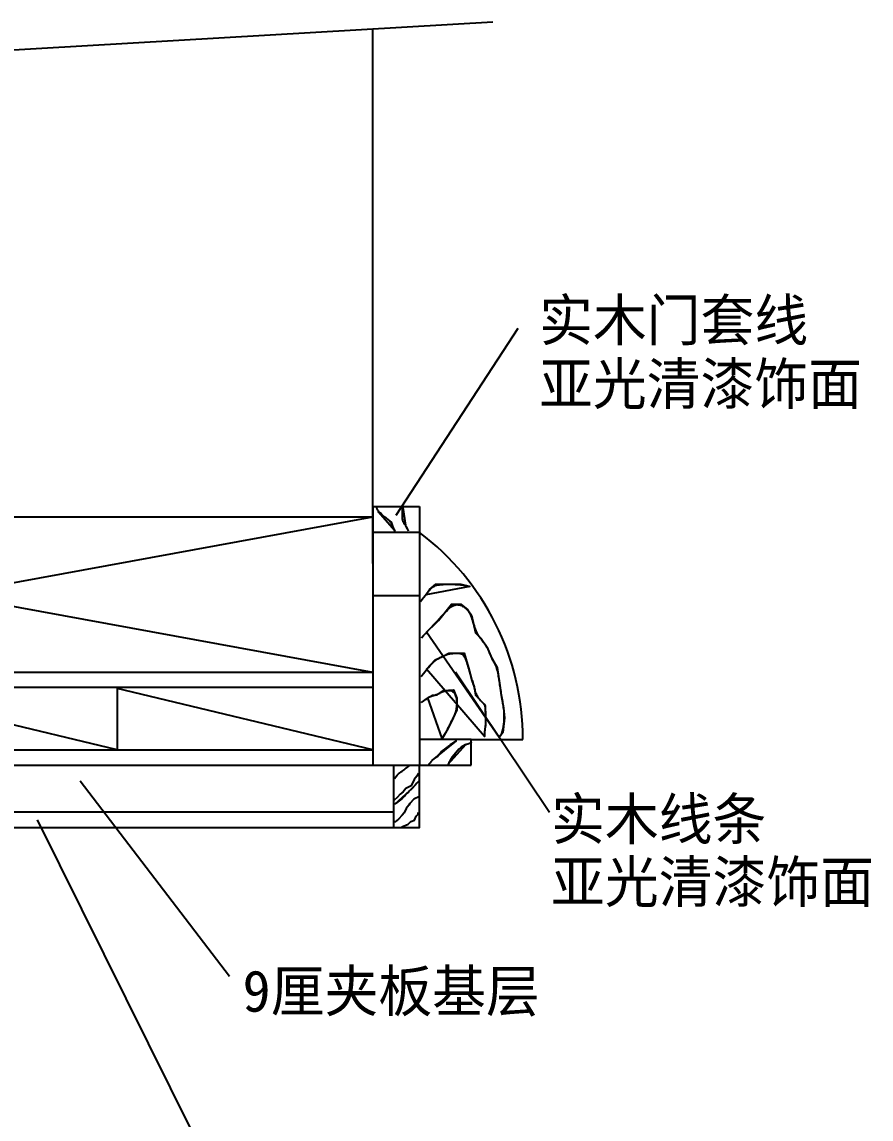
# Model space of a CAD drawing. Header units: metres. Extents: x 120 to 3570, y 126 to 4745.
# Drawn here: x 2749 to 3570, y 3495 to 4555 of the extents above; entities that cross this region are included whole.
import ezdxf

# ---------------------------------------------------------------- set-up
doc = ezdxf.new("R2010")
doc.units = ezdxf.units.M
for name, color, linetype in [('2', 2, 'Continuous'), ('4', 4, 'Continuous'), ('7', 7, 'Continuous'), ('BH', 3, 'Continuous'), ('TEXT', 3, 'Continuous')]:
    doc.layers.add(name, color=color, linetype=linetype)
doc.dimstyles.get("Standard").update_dxf_attribs({"dimtxt": 2.5, "dimasz": 2.5, "dimexe": 1.25, "dimexo": 0.625, "dimtad": 1, "dimcen": 2.5, "dimazin": 3, "dimtfac": 1, "dimtmove": 0, "dimatfit": 3})

msp = doc.modelspace()

# ---------------------------------------------------------------- hatches: boundary and pattern name
at = {"layer": 'BH'}
h = msp.add_hatch(dxfattribs=at)
h.set_pattern_fill('AR-CONC', scale=30)
h.paths.add_polyline_path([(2268.22, 4500.87), (2268.22, 4077.15), (3088.22, 4077.15), (3088.22, 4548.55)])
h = msp.add_hatch(dxfattribs=at)
h.set_pattern_fill('ANSI31', scale=450)
h.paths.add_polyline_path([(3088.22, 4077.15), (3088.22, 4548.55), (2268.22, 4500.87), (2268.22, 4077.15)])
h = msp.add_hatch(dxfattribs=at)
h.set_pattern_fill('DOLMIT', scale=70)
h.paths.add_polyline_path([(3088.22, 3837.15), (3133.22, 3837.15), (3133.22, 4062.15), (3088.22, 4062.15), (3088.22, 4032.15)])
h = msp.add_hatch(dxfattribs=at)
h.set_pattern_fill('DOLMIT', scale=70)
h.paths.add_polyline_path([(2543.22, 3837.15), (2543.22, 3792.15), (3108.22, 3792.15), (3108.22, 3837.15)])

# ---------------------------------------------------------------- linework, layer by layer
at = {"layer": '2'}
for p, q in [((3088.22, 4032.15), (3088.22, 4548.55)), ((2268.22, 4077.15), (3088.22, 4077.15))]:
    msp.add_line(p, q, dxfattribs=at)
at = {"layer": '4'}
for p, q in [((3088.22, 4087.15), (3088.22, 3837.15)), ((3088.22, 4087.15), (3133.22, 4087.15)), ((3133.22, 4087.15), (3133.22, 3837.15)), ((3133.22, 4062.15), (3088.22, 4062.15)), ((3183.22, 3862.15), (3133.22, 3862.15)), ((3183.22, 3862.15), (3233.22, 3862.15)), ((3183.22, 3837.15), (3183.22, 3862.15)), ((3133.22, 3837.15), (3183.22, 3837.15)), ((2518.22, 3777.15), (3133.22, 3777.15))]:
    msp.add_line(p, q, dxfattribs=at)
msp.add_lwpolyline([(3108.22, 3837.15), (3108.22, 3777.15), (3133.22, 3777.15), (3133.22, 3837.15)], dxfattribs=at)
msp.add_arc((2983.22, 3862.15), 250, 360, 53.13, dxfattribs=at)
at = {"layer": '7'}
for p, q in [((3133.22, 4062.15), (3133.22, 3837.15)), ((2268.22, 3927.15), (3088.22, 3927.15)), ((2268.22, 3837.15), (3133.22, 3837.15)), ((2543.22, 3792.15), (3108.22, 3792.15))]:
    msp.add_line(p, q, dxfattribs=at)
at = {"layer": 'BH'}
for p, q in [((2112.67, 4491.83), (3204.27, 4555.29)), ((2268.22, 4077.15), (3088.22, 3927.15)), ((2268.22, 3927.15), (3088.22, 4077.15)), ((3088.22, 3912.15), (2268.22, 3912.15)), ((2268.22, 3852.15), (3088.22, 3852.15))]:
    msp.add_line(p, q, dxfattribs=at)
for points in [[(3091.64, 4086.09), (3091.64, 4086.09), (3092.21, 4084.76), (3092.75, 4083.71), (3093.25, 4082.89), (3093.72, 4082.26), (3094.15, 4081.79), (3094.55, 4081.42), (3094.92, 4081.13), (3095.25, 4080.87), (3095.56, 4080.61), (3095.84, 4080.34), (3096.11, 4080.06), (3096.37, 4079.78), (3096.63, 4079.5), (3096.9, 4079.22), (3097.18, 4078.94), (3097.48, 4078.67), (3097.82, 4078.4), (3098.18, 4078.14), (3098.55, 4077.88), (3098.94, 4077.63), (3099.33, 4077.38), (3099.71, 4077.13), (3100.08, 4076.88), (3100.44, 4076.63), (3100.77, 4076.39), (3101.09, 4076.14), (3101.39, 4075.89), (3101.68, 4075.63), (3101.97, 4075.37), (3102.26, 4075.1), (3102.56, 4074.82), (3102.87, 4074.53), (3103.2, 4074.23), (3103.54, 4073.9), (3103.9, 4073.55), (3104.27, 4073.15), (3104.64, 4072.71), (3105.02, 4072.2), (3105.41, 4071.63), (3105.79, 4070.99), (3106.17, 4070.25), (3106.56, 4069.45), (3106.95, 4068.58), (3107.37, 4067.65), (3107.81, 4066.68), (3108.29, 4065.68), (3108.8, 4064.66), (3109.37, 4063.63), (3093.22, 4082.15), (3095.58, 4080.97), (3097.16, 4078.6), (3100.7, 4076.63), (3102.67, 4074.66), (3105.82, 4071.9), (3107.79, 4066.39), (3109.37, 4063.63)], [(3122.76, 4063.63), (3122.76, 4063.63), (3121.68, 4065.52), (3120.77, 4067.09), (3120.03, 4068.36), (3119.43, 4069.4), (3118.95, 4070.24), (3118.56, 4070.92), (3118.25, 4071.48), (3118, 4071.97), (3117.78, 4072.42), (3117.6, 4072.85), (3117.44, 4073.26), (3117.31, 4073.66), (3117.2, 4074.05), (3117.11, 4074.45), (3117.04, 4074.84), (3116.98, 4075.25), (3116.94, 4075.68), (3116.91, 4076.13), (3116.88, 4076.61), (3116.87, 4077.12), (3116.86, 4077.66), (3116.85, 4078.24), (3116.85, 4078.86), (3116.85, 4079.52), (3116.85, 4080.24), (3116.86, 4080.99), (3116.87, 4081.79), (3116.9, 4082.61), (3116.95, 4083.46), (3117.02, 4084.33), (3117.11, 4085.2), (3117.24, 4086.09), (3119.61, 4069.15), (3117.64, 4072.3), (3116.85, 4075.06), (3116.85, 4079), (3116.85, 4083.73), (3117.24, 4086.09)], [(3134.18, 3995.46), (3134.18, 3995.46), (3135.95, 3997.66), (3137.45, 3999.54), (3138.72, 4001.15), (3139.79, 4002.53), (3140.72, 4003.71), (3141.53, 4004.73), (3142.29, 4005.64), (3143.01, 4006.46), (3143.75, 4007.24), (3144.5, 4007.98), (3145.29, 4008.66), (3146.11, 4009.29), (3146.97, 4009.86), (3147.88, 4010.36), (3148.85, 4010.8), (3149.87, 4011.16), (3150.97, 4011.44), (3152.14, 4011.65), (3153.4, 4011.8), (3154.75, 4011.9), (3156.22, 4011.97), (3157.8, 4012), (3159.51, 4012.01), (3161.36, 4012.01), (3163.35, 4012.01), (3165.5, 4011.98), (3167.81, 4011.91), (3170.27, 4011.77), (3172.9, 4011.53), (3175.71, 4011.18), (3178.68, 4010.69), (3181.84, 4010.04), (3139.3, 4001.77), (3142.85, 4006.89), (3149.15, 4012.01), (3159.78, 4012.01), (3173.18, 4012.01), (3181.84, 4010.04)], [(3135.36, 3960.39), (3135.36, 3960.39), (3137.18, 3962.46), (3139.07, 3964.53), (3141, 3966.59), (3142.97, 3968.65), (3144.96, 3970.7), (3146.93, 3972.75), (3148.87, 3974.79), (3150.76, 3976.81), (3152.58, 3978.82), (3154.34, 3980.79), (3156.02, 3982.68), (3157.65, 3984.48), (3159.21, 3986.15), (3160.71, 3987.65), (3162.14, 3988.97), (3163.53, 3990.08), (3164.85, 3990.94), (3166.13, 3991.58), (3167.35, 3992.01), (3168.52, 3992.26), (3169.65, 3992.34), (3170.74, 3992.27), (3171.78, 3992.08), (3172.78, 3991.78), (3173.75, 3991.4), (3174.68, 3990.94), (3175.56, 3990.41), (3176.41, 3989.84), (3177.21, 3989.22), (3177.97, 3988.58), (3178.68, 3987.92), (3179.35, 3987.25), (3179.96, 3986.59), (3180.54, 3985.9), (3181.08, 3985.18), (3181.59, 3984.39), (3182.08, 3983.51), (3182.55, 3982.52), (3183.02, 3981.39), (3183.48, 3980.09), (3183.95, 3978.63), (3184.43, 3977.03), (3184.92, 3975.33), (3185.43, 3973.59), (3185.95, 3971.84), (3186.48, 3970.13), (3187.04, 3968.51), (3187.62, 3967.03), (3188.22, 3965.71), (3188.85, 3964.54), (3189.49, 3963.5), (3190.15, 3962.55), (3190.82, 3961.68), (3191.5, 3960.85), (3192.18, 3960.03), (3192.87, 3959.21), (3193.56, 3958.35), (3194.25, 3957.46), (3194.93, 3956.52), (3195.61, 3955.54), (3196.29, 3954.51), (3196.95, 3953.44), (3197.61, 3952.31), (3198.25, 3951.13), (3198.89, 3949.9), (3199.51, 3948.63), (3200.13, 3947.32), (3200.74, 3945.99), (3201.35, 3944.66), (3201.96, 3943.34), (3202.56, 3942.03), (3203.18, 3940.76), (3203.79, 3939.52), (3204.41, 3938.31), (3205.02, 3937.12), (3205.61, 3935.93), (3206.19, 3934.73), (3206.73, 3933.5), (3207.24, 3932.23), (3207.71, 3930.91), (3208.13, 3929.52), (3208.5, 3928.07), (3208.84, 3926.57), (3209.15, 3925.02), (3209.44, 3923.43), (3209.7, 3921.81), (3209.95, 3920.16), (3210.2, 3918.49), (3210.45, 3916.81), (3210.7, 3915.13), (3210.94, 3913.44), (3211.19, 3911.75), (3211.45, 3910.06), (3211.71, 3908.39), (3211.97, 3906.73), (3212.24, 3905.1), (3212.51, 3903.48), (3212.79, 3901.9), (3213.06, 3900.34), (3213.33, 3898.82), (3213.59, 3897.33), (3213.83, 3895.87), (3214.06, 3894.45), (3214.27, 3893.08), (3214.46, 3891.74), (3214.61, 3890.42), (3214.74, 3889.08), (3214.83, 3887.7), (3214.88, 3886.25), (3214.9, 3884.7), (3214.87, 3883.03), (3214.8, 3881.19), (3214.67, 3879.19), (3214.47, 3877.04), (3214.16, 3874.81), (3213.73, 3872.52), (3213.14, 3870.24), (3212.38, 3868), (3211.41, 3865.86), (3210.2, 3863.85), (3140.09, 3965.91), (3151.51, 3976.94), (3164.12, 3992.7), (3173.18, 3992.7), (3179.87, 3987.19), (3183.42, 3982.06), (3187.36, 3965.12), (3192.87, 3959.61), (3198.39, 3951.72), (3203.11, 3940.3), (3208.23, 3931.63), (3210.2, 3918.63), (3212.17, 3904.83), (3214.53, 3892.62), (3215.32, 3883.16), (3213.75, 3868.98), (3210.2, 3863.85)], [(3134.97, 3922.96), (3134.97, 3922.96), (3136.84, 3925.5), (3138.63, 3927.81), (3140.33, 3929.91), (3141.94, 3931.79), (3143.47, 3933.47), (3144.93, 3934.97), (3146.3, 3936.29), (3147.61, 3937.44), (3148.84, 3938.44), (3150.01, 3939.29), (3151.11, 3940.03), (3152.16, 3940.66), (3153.15, 3941.21), (3154.09, 3941.69), (3154.99, 3942.13), (3155.85, 3942.53), (3156.67, 3942.92), (3157.46, 3943.29), (3158.24, 3943.64), (3159.01, 3943.97), (3159.79, 3944.27), (3160.59, 3944.53), (3161.42, 3944.77), (3162.28, 3944.96), (3163.19, 3945.11), (3164.13, 3945.23), (3165.11, 3945.31), (3166.09, 3945.36), (3167.09, 3945.4), (3168.07, 3945.41), (3169.03, 3945.42), (3169.96, 3945.42), (3170.85, 3945.42), (3171.7, 3945.38), (3172.51, 3945.3), (3173.28, 3945.12), (3174.02, 3944.84), (3174.73, 3944.42), (3175.41, 3943.84), (3176.07, 3943.06), (3176.69, 3942.06), (3177.3, 3940.88), (3177.88, 3939.54), (3178.44, 3938.07), (3178.97, 3936.51), (3179.49, 3934.88), (3179.99, 3933.22), (3180.46, 3931.56), (3180.92, 3929.93), (3181.36, 3928.34), (3181.79, 3926.79), (3182.19, 3925.3), (3182.59, 3923.87), (3182.97, 3922.52), (3183.33, 3921.25), (3183.68, 3920.07), (3184.02, 3918.98), (3184.34, 3917.98), (3184.66, 3917.04), (3184.95, 3916.15), (3185.23, 3915.28), (3185.5, 3914.44), (3185.75, 3913.59), (3185.98, 3912.71), (3186.19, 3911.81), (3186.41, 3910.87), (3186.63, 3909.91), (3186.89, 3908.91), (3187.19, 3907.9), (3187.56, 3906.87), (3188, 3905.82), (3188.54, 3904.77), (3189.18, 3903.71), (3189.9, 3902.66), (3190.68, 3901.63), (3191.49, 3900.64), (3192.3, 3899.7), (3193.08, 3898.83), (3193.8, 3898.04), (3194.45, 3897.35), (3194.98, 3896.76), (3195.42, 3896.24), (3195.78, 3895.76), (3196.05, 3895.28), (3196.27, 3894.76), (3196.44, 3894.17), (3196.57, 3893.47), (3196.68, 3892.62), (3196.77, 3891.6), (3196.85, 3890.43), (3196.92, 3889.16), (3196.98, 3887.83), (3197.03, 3886.48), (3197.08, 3885.15), (3197.11, 3883.87), (3197.14, 3882.7), (3197.16, 3881.66), (3197.17, 3880.73), (3197.17, 3879.87), (3197.16, 3879.07), (3197.13, 3878.28), (3197.08, 3877.48), (3197.01, 3876.63), (3196.91, 3875.71), (3196.79, 3874.68), (3196.65, 3873.56), (3196.5, 3872.33), (3196.35, 3871.03), (3196.22, 3869.63), (3196.12, 3868.17), (3196.05, 3866.63), (3196.02, 3865.04), (3140.09, 3930.05), (3148.36, 3939.12), (3156.24, 3942.66), (3161.75, 3945.42), (3170.42, 3945.42), (3176.33, 3945.42), (3180.66, 3931.23), (3183.81, 3919.02), (3186.17, 3913.11), (3187.36, 3904.83), (3195.63, 3896.17), (3196.81, 3894.59), (3197.2, 3881.19), (3197.2, 3876.86), (3196.02, 3869.37), (3196.02, 3865.04)], [(3088.22, 3852.15), (2841.26, 3911.42), (2841.26, 3852.15), (2594.3, 3911.42), (2594.3, 3852.15)], [(3135.36, 3897.74), (3135.36, 3897.74), (3137.42, 3899.35), (3139.18, 3900.67), (3140.68, 3901.72), (3141.95, 3902.55), (3143.04, 3903.19), (3143.98, 3903.67), (3144.8, 3904.03), (3145.54, 3904.31), (3146.23, 3904.53), (3146.89, 3904.72), (3147.53, 3904.89), (3148.15, 3905.05), (3148.76, 3905.21), (3149.38, 3905.4), (3150.01, 3905.62), (3150.66, 3905.88), (3151.34, 3906.21), (3152.05, 3906.58), (3152.8, 3906.98), (3153.59, 3907.4), (3154.42, 3907.81), (3155.28, 3908.21), (3156.2, 3908.58), (3157.16, 3908.91), (3158.16, 3909.17), (3159.2, 3909.36), (3160.25, 3909.48), (3161.29, 3909.51), (3162.31, 3909.44), (3163.29, 3909.27), (3164.2, 3908.98), (3165.04, 3908.58), (3165.78, 3908.05), (3166.42, 3907.41), (3166.98, 3906.69), (3167.47, 3905.91), (3167.87, 3905.09), (3168.21, 3904.25), (3168.49, 3903.41), (3168.71, 3902.6), (3168.89, 3901.84), (3169.02, 3901.11), (3169.11, 3900.41), (3169.17, 3899.74), (3169.21, 3899.07), (3169.23, 3898.4), (3169.24, 3897.72), (3169.24, 3897.02), (3169.24, 3896.29), (3169.22, 3895.52), (3169.19, 3894.71), (3169.12, 3893.85), (3169.01, 3892.94), (3168.85, 3891.96), (3168.62, 3890.91), (3168.32, 3889.8), (3167.93, 3888.6), (3167.48, 3887.35), (3166.97, 3886.06), (3166.42, 3884.75), (3165.85, 3883.46), (3165.28, 3882.19), (3164.72, 3880.96), (3164.18, 3879.81), (3163.69, 3878.75), (3163.22, 3877.76), (3162.77, 3876.82), (3162.34, 3875.91), (3161.9, 3875.02), (3161.44, 3874.12), (3160.96, 3873.2), (3160.44, 3872.23), (3159.88, 3871.2), (3159.27, 3870.12), (3158.62, 3868.99), (3157.95, 3867.83), (3157.25, 3866.65), (3156.53, 3865.45), (3155.8, 3864.26), (3155.06, 3863.07), (3141.27, 3902.47), (3146, 3904.83), (3150.33, 3905.23), (3156.63, 3909.56), (3166.09, 3909.96), (3169.24, 3902.08), (3169.24, 3897.35), (3169.24, 3890.65), (3163.72, 3878.83), (3160.97, 3872.92), (3157.03, 3866.22), (3155.06, 3863.07)], [(3142.45, 3838.24), (3142.45, 3838.24), (3143.6, 3839.61), (3144.67, 3840.79), (3145.68, 3841.8), (3146.62, 3842.68), (3147.5, 3843.44), (3148.32, 3844.12), (3149.09, 3844.74), (3149.81, 3845.33), (3150.47, 3845.93), (3151.1, 3846.52), (3151.7, 3847.11), (3152.28, 3847.7), (3152.85, 3848.29), (3153.42, 3848.88), (3154, 3849.47), (3154.6, 3850.06), (3155.23, 3850.65), (3155.88, 3851.24), (3156.54, 3851.82), (3157.21, 3852.38), (3157.87, 3852.92), (3158.51, 3853.44), (3159.13, 3853.94), (3159.72, 3854.4), (3160.27, 3854.82), (3160.78, 3855.22), (3161.27, 3855.6), (3161.75, 3855.96), (3162.24, 3856.32), (3162.73, 3856.68), (3163.24, 3857.06), (3163.79, 3857.45), (3164.38, 3857.87), (3164.99, 3858.31), (3165.64, 3858.75), (3166.29, 3859.19), (3166.95, 3859.61), (3167.6, 3860.01), (3168.24, 3860.38), (3168.84, 3860.7), (3145.6, 3842.18), (3150.33, 3845.33), (3154.27, 3850.06), (3160.18, 3854.79), (3163.33, 3857.16), (3167.27, 3859.91), (3168.84, 3860.7)], [(3183.42, 3858.73), (3183.42, 3858.73), (3181.52, 3858.17), (3179.93, 3857.65), (3178.61, 3857.18), (3177.53, 3856.75), (3176.64, 3856.35), (3175.9, 3855.98), (3175.27, 3855.62), (3174.72, 3855.28), (3174.21, 3854.95), (3173.71, 3854.62), (3173.24, 3854.27), (3172.76, 3853.9), (3172.28, 3853.49), (3171.78, 3853.03), (3171.25, 3852.5), (3170.68, 3851.9), (3170.07, 3851.22), (3169.42, 3850.47), (3168.75, 3849.67), (3168.06, 3848.83), (3167.38, 3847.98), (3166.71, 3847.12), (3166.07, 3846.28), (3165.46, 3845.47), (3164.91, 3844.7), (3164.39, 3843.95), (3163.88, 3843.19), (3163.37, 3842.4), (3162.85, 3841.53), (3162.28, 3840.57), (3161.66, 3839.48), (3160.97, 3838.24), (3177.9, 3857.16), (3174.36, 3855.19), (3171.21, 3852.82), (3164.91, 3844.94), (3162.94, 3841.79), (3160.97, 3838.24)], [(3109.16, 3824.38), (3110.54, 3826.12), (3111.83, 3827.58), (3113.06, 3828.8), (3114.23, 3829.83), (3115.34, 3830.7), (3116.41, 3831.48), (3117.45, 3832.2), (3118.46, 3832.9), (3119.47, 3833.63), (3120.49, 3834.4), (3121.59, 3835.23), (3122.78, 3836.13), (3124.11, 3837.13), (3124.14, 3837.15)], [(3132.48, 3829.11), (3130.65, 3826.56), (3128.1, 3823.28), (3125.18, 3817.44), (3120.07, 3814.89), (3117.52, 3811.61), (3114.6, 3809.42), (3111.68, 3806.14), (3108.76, 3803.59)], [(3132.49, 3821.86), (3132.49, 3821.86), (3130.69, 3819.85), (3129.04, 3818.04), (3127.53, 3816.42), (3126.15, 3814.96), (3124.87, 3813.63), (3123.67, 3812.41), (3122.54, 3811.27), (3121.46, 3810.19), (3120.4, 3809.13), (3119.32, 3808.08), (3118.18, 3806.98), (3116.93, 3805.81), (3115.51, 3804.54), (3113.88, 3803.14), (3111.99, 3801.56), (3109.79, 3799.78), (3127.45, 3816.18), (3121.14, 3809.87), (3116.1, 3804.83), (3109.79, 3799.78)], [(3133.22, 3807.15), (3127.73, 3804.32), (3124.08, 3800.31), (3122.99, 3798.49), (3120.44, 3795.57), (3118.61, 3791.19), (3116.42, 3789.01), (3113.14, 3785), (3109.85, 3782.44), (3108.76, 3782.44)], [(3116.06, 3777.7), (3122.26, 3780.26), (3124.81, 3782.81), (3128.46, 3784.27), (3129.92, 3787.91), (3132.84, 3790.83), (3131.02, 3790.46)]]:
    msp.add_lwpolyline(points, dxfattribs=at)

# ---------------------------------------------------------------- texts
at = {"layer": 'TEXT'}
for s, p in [('实木门套线', (3248.81, 4247.24)), ('亚光清漆饰面', (3248.81, 4185.68)), ('实木线条', (3260.38, 3765.31)), ('亚光清漆饰面', (3260.38, 3704.57)), ('9厘夹板基层', (2962.3, 3599.11))]:
    msp.add_text(s, height=40, dxfattribs=at).set_placement(p)

# ---------------------------------------------------------------- leaders
at = {"layer": 'BH'}
for points in [[(3110.88, 4078.76), (3228.49, 4259.35)], [(3168.02, 3927.4), (3258.96, 3791.82)], [(2805.34, 3822.27), (2949.81, 3633.47)], [(2763.79, 3784.56), (2914.1, 3482.02)]]:
    msp.add_leader(points, dimstyle='Standard', dxfattribs=at)

doc.saveas('drawing.dxf')
